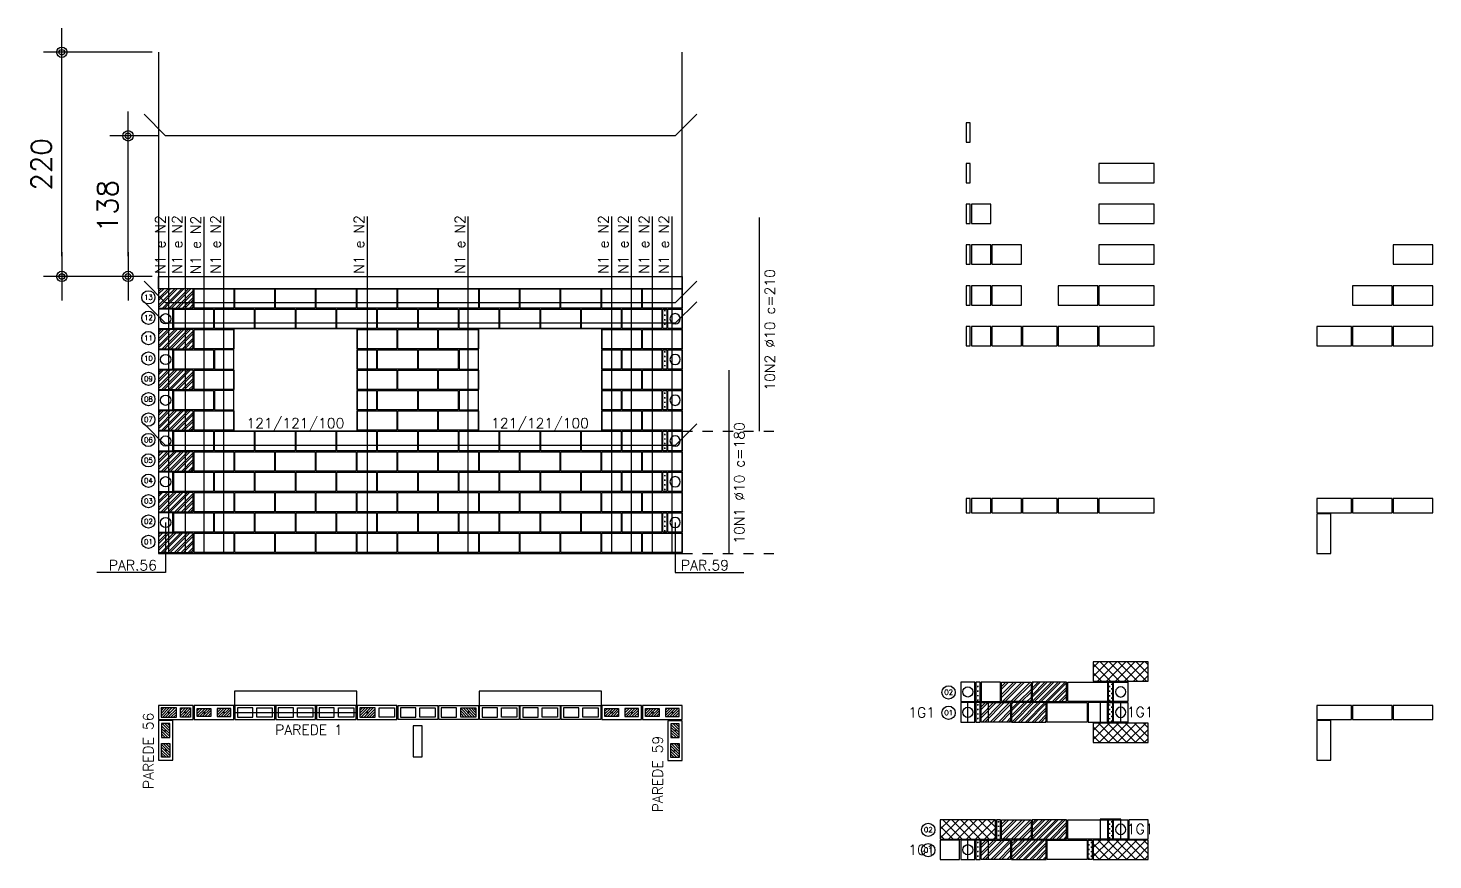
# Model space of a CAD drawing. Header units: metres. Extents: x -96 to 15, y -5 to 9.
# Drawn here: x -12.64 to 1.14, y -0.98 to 7.19 of the extents above; entities that cross this region are included whole.
import ezdxf
from ezdxf.enums import TextEntityAlignment as Align

# ---------------------------------------------------------------- set-up
doc = ezdxf.new("R2010")
doc.units = ezdxf.units.M
doc.header["$LTSCALE"] = 0.5
doc.header["$MEASUREMENT"] = 0
doc.header["$PDMODE"] = 34
doc.header["$PDSIZE"] = 0.1
doc.linetypes.add('CENTER', pattern=[2, 1.25, -0.25, 0.25, -0.25])
doc.linetypes.add('HIDDEN', pattern=[0.375, 0.25, -0.125])
doc.layers.get('0').update_dxf_attribs({"linetype": 'CONTINUOUS'})
doc.layers.get('DEFPOINTS').update_dxf_attribs({"linetype": 'CONTINUOUS'})
doc.layers.add('_ALTERAÇÕES', color=6, linetype='CONTINUOUS', lineweight=100)
for name, color, linetype in [('AUX00', 7, 'CONTINUOUS'), ('AUX01', 1, 'CONTINUOUS'), ('B04', 6, 'CONTINUOUS'), ('B19', 3, 'CONTINUOUS'), ('B19C', 124, 'CONTINUOUS'), ('B29', 180, 'CONTINUOUS'), ('B29C', 184, 'CONTINUOUS'), ('B34', 150, 'CONTINUOUS'), ('B34C', 160, 'CONTINUOUS'), ('B39', 2, 'CONTINUOUS'), ('B39C', 5, 'CONTINUOUS'), ('B54', 1, 'CONTINUOUS'), ('B54C', 16, 'CONTINUOUS'), ('B90°', 116, 'CONTINUOUS'), ('BLOCOS-E', 2, 'CONTINUOUS'), ('BP', 116, 'CONTINUOUS'), ('EIX01', 1, 'CENTER'), ('ESQ01', 5, 'CONTINUOUS'), ('ESQ03', 180, 'CONTINUOUS'), ('FERRO', 4, 'CONTINUOUS'), ('FERRO_CANALETA', 4, 'CONTINUOUS'), ('FERRO_GROUTE', 4, 'CONTINUOUS'), ('G1', 6, 'CONTINUOUS'), ('H04', 9, 'CONTINUOUS'), ('H34', 9, 'CONTINUOUS'), ('H54', 1, 'CONTINUOUS'), ('HATCHBLOCO', 7, 'CONTINUOUS'), ('Janela', 23, 'CONTINUOUS'), ('Layer2', 4, 'CONTINUOUS'), ('PAR01', 3, 'CONTINUOUS'), ('TXPR02', 3, 'CONTINUOUS'), ('TXT02', 2, 'CONTINUOUS'), ('VIG02', 3, 'CONTINUOUS')]:
    doc.layers.add(name, color=color, linetype=linetype)
doc.styles.add('ROMANS', font='romans.shx')
doc.styles.add('SIMPLEX', font='SIMPLEX')
doc.dimstyles.get("Standard").update_dxf_attribs({"dimscale": 0, "dimtxt": 0.2, "dimasz": 0.2, "dimexe": 0.18, "dimexo": 0.0625, "dimgap": 0.1, "dimtad": 1, "dimdec": 1, "dimlfac": 100, "dimrnd": 0.5, "dimzin": 13, "dimdsep": 46, "dimtxsty": 'ROMANS', "dimblk1": 'DE2', "dimblk2": 'DE2', "dimsah": 1, "dimcen": 0.1, "dimclrt": 3, "dimadec": 0, "dimazin": 0, "dimtfac": 1, "dimtix": 1, "dimtofl": 0, "dimtmove": 0, "dimatfit": 3, "dimldrblk": 'DE2', "dimfxl": 0, "dimtolj": 1, "dimtzin": 13, "dimarcsym": 0})
pattern_1 = [(45, (8.82601, 14.647574), (-0.03314893, 0.03314893), []), (45, (8.84811, 14.647574), (-0.03314893, 0.03314893), [])]
pattern_2 = [(45, (-8.032343, -23.31658), (-0.013258252, 0.013258252), [])]
pattern_3 = [(45, (3.171887, -1.50046), (-0.0441942, 0.0441942), []), (135, (3.171887, -1.50046), (-0.0441942, -0.0441942), [])]

# ---------------------------------------------------------------- blocks, each defined once
blk = doc.blocks.new('BP')
at = {"layer": 'BP'}
blk.add_lwpolyline([(0, 0), (0.14, 0), (0.14, 0.19), (0, 0.19)], close=True, dxfattribs=at)
blk.add_circle((0.07, 0.095), 0.05, dxfattribs=at)
blk = doc.blocks.new('BE-14X04-VISTA')
at = {"layer": 'H04'}
h = blk.add_hatch(dxfattribs=at)
h.set_pattern_fill('CROSS', color=256, scale=0.090009, style=0)
h.set_pattern_definition([(360, (9.124238, 13.820944), (0.02250224, 0.02250224), [0.01125112, -0.03375336]), (90, (9.129863, 13.815318), (-0.02250224, 0.02250224), [0.01125112, -0.03375336])])
h.paths.add_polyline_path([(-0.04, 0), (0, 0), (0, 0.19), (-0.04, 0.19)])
at = {"layer": 'B04'}
blk.add_lwpolyline([(0, 0), (-0.04, 0), (-0.04, 0.19), (0, 0.19)], close=True, dxfattribs=at)
blk = doc.blocks.new('BE-14X34-VISTA')
at = {"layer": 'H34'}
h = blk.add_hatch(dxfattribs=at)
h.set_pattern_fill('ANSI32', color=256, scale=0.125012, style=0)
h.set_pattern_definition(pattern_1)
h.paths.add_polyline_path([(-0.34, 0), (0, 0), (0, 0.19), (-0.34, 0.19)])
at = {"layer": 'B34'}
blk.add_lwpolyline([(-0.34, 0), (0, 0), (0, 0.19), (-0.34, 0.19)], close=True, dxfattribs=at)
blk = doc.blocks.new('BEC-14X34-VISTA')
at = {"layer": 'H34'}
h = blk.add_hatch(dxfattribs=at)
h.set_pattern_fill('ANSI32', color=160, scale=0.125012, style=0)
h.set_pattern_definition(pattern_1)
h.paths.add_polyline_path([(-0.34, 0), (0, 0), (0, 0.19), (-0.34, 0.19)])
at = {"layer": 'B34C'}
blk.add_lwpolyline([(-0.34, 0), (0, 0), (0, 0.19), (-0.34, 0.19)], close=True, dxfattribs=at)
blk = doc.blocks.new('BE-14X29-VISTA')
at = {"layer": 'B34'}
h = blk.add_hatch(dxfattribs=at)
h.set_pattern_fill('ANSI32', scale=0.15, style=0)
h.paths.add_polyline_path([(0, 0.19), (0, 0), (0.29, 0), (0.29, 0.19)])
at = {"layer": 'B29'}
blk.add_lwpolyline([(0, 0.19), (0.29, 0.19), (0.29, 0), (0, 0)], close=True, dxfattribs=at)
blk = doc.blocks.new('BEC-14X29-VISTA')
at = {"layer": 'B29C'}
h = blk.add_hatch(dxfattribs=at)
h.set_pattern_fill('ANSI32', color=256, scale=0.15, style=0)
h.paths.add_polyline_path([(0, 0.19), (0, 0), (0.29, 0), (0.29, 0.19)])
blk.add_lwpolyline([(0, 0.19), (0.29, 0.19), (0.29, 0), (0, 0)], close=True, dxfattribs=at)
blk = doc.blocks.new('V39-2G')
at = {"layer": 'HATCHBLOCO'}
h = blk.add_hatch(dxfattribs=at)
h.set_pattern_fill('ANSI31', color=3, scale=0.15)
h.set_pattern_definition(pattern_2)
h.paths.add_polyline_path([(0.03, 0.03), (0.165, 0.03), (0.165, 0.11), (0.03, 0.11)])
h = blk.add_hatch(dxfattribs=at)
h.set_pattern_fill('ANSI31', color=3, scale=0.15)
h.set_pattern_definition(pattern_2)
h.paths.add_polyline_path([(0.225, 0.03), (0.36, 0.03), (0.36, 0.11), (0.225, 0.11)])
at = {"layer": 'BLOCOS-E'}
for points in [[(0, 0), (0.39, 0), (0.39, 0.14), (0, 0.14)], [(0.165, 0.11), (0.165, 0.03), (0.03, 0.03), (0.03, 0.11)], [(0.225, 0.03), (0.36, 0.03), (0.36, 0.11), (0.225, 0.11)]]:
    blk.add_lwpolyline(points, close=True, dxfattribs=at)
at = {"layer": 'FERRO'}
for centre in [(0.0975, 0.07), (0.2925, 0.07)]:
    blk.add_circle(centre, 0.007, dxfattribs=at)
blk = doc.blocks.new('V34-2G')
at = {"layer": 'HATCHBLOCO'}
h = blk.add_hatch(dxfattribs=at)
h.set_pattern_fill('ANSI31', color=3, scale=0.15)
h.paths.add_polyline_path([(0.025, 0.025), (0.025, 0.115), (0.175, 0.115), (0.175, 0.025)])
h.paths.add_polyline_path([(0.315, 0.025), (0.215, 0.025), (0.215, 0.115), (0.315, 0.115)])
at = {"layer": 'B39'}
blk.add_lwpolyline([(0, 0), (0.34, 0), (0.34, 0.14), (0, 0.14)], close=True, dxfattribs=at)
at = {"layer": 'B39', "color": 30}
for points in [[(0.025, 0.025), (0.175, 0.025), (0.175, 0.115), (0.025, 0.115)], [(0.315, 0.025), (0.215, 0.025), (0.215, 0.115), (0.315, 0.115)]]:
    blk.add_lwpolyline(points, close=True, dxfattribs=at)
at = {"layer": 'FERRO'}
for centre in [(0.1, 0.07), (0.265, 0.07)]:
    blk.add_circle(centre, 0.007, dxfattribs=at)
blk = doc.blocks.new('V39s')
at = {"layer": 'B39'}
for points in [[(0, 0), (0.39, 0), (0.39, 0.14), (0, 0.14)], [(0.025, 0.025), (0.175, 0.025), (0.175, 0.115), (0.025, 0.115)], [(0.365, 0.025), (0.215, 0.025), (0.215, 0.115), (0.365, 0.115)]]:
    blk.add_lwpolyline(points, close=True, dxfattribs=at)
blk = doc.blocks.new('V39-G')
at = {"layer": 'HATCHBLOCO'}
h = blk.add_hatch(dxfattribs=at)
h.set_pattern_fill('ANSI31', color=3, scale=0.15)
h.set_pattern_definition([(45, (-8.1061, -23.4977), (-0.013258252, 0.013258252), [])])
h.paths.add_polyline_path([(0.025, 0.025), (0.025, 0.115), (0.175, 0.115), (0.175, 0.025)])
at = {"layer": 'B39'}
for points in [[(0, 0), (0.39, 0), (0.39, 0.14), (0, 0.14)], [(0.025, 0.025), (0.175, 0.025), (0.175, 0.115), (0.025, 0.115)], [(0.365, 0.025), (0.215, 0.025), (0.215, 0.115), (0.365, 0.115)]]:
    blk.add_lwpolyline(points, close=True, dxfattribs=at)
at = {"layer": 'FERRO'}
blk.add_circle((0.1, 0.07), 0.007, dxfattribs=at)
blk = doc.blocks.new('BE-14X54-VISTA')
at = {"layer": 'H54'}
h = blk.add_hatch(dxfattribs=at)
h.set_pattern_fill('ANSI37', color=9, scale=0.5)
h.set_pattern_definition(pattern_3)
h.paths.add_polyline_path([(0, 0.19), (0, 0), (0.54, 0), (0.54, 0.19)])
at = {"layer": 'B54'}
blk.add_lwpolyline([(0, 0), (0.54, 0), (0.54, 0.19), (0, 0.19)], close=True, dxfattribs=at)
blk = doc.blocks.new('*U24')
at = {"layer": 'H54'}
h = blk.add_hatch(dxfattribs=at)
h.set_pattern_fill('ANSI37', color=16, scale=0.5)
h.set_pattern_definition(pattern_3)
h.paths.add_polyline_path([(0, 0.19), (0, 0), (0.54, 0), (0.54, 0.19)])
at = {"layer": 'B54C'}
blk.add_lwpolyline([(0, 0), (0.54, 0), (0.54, 0.19), (0, 0.19)], close=True, dxfattribs=at)
blk = doc.blocks.new('DE2')
blk.add_line((-1.188, 0), (1.188, 0))
at = {"color": 2}
for radius in [0.256, 0.138]:
    blk.add_circle((0, 0), radius, dxfattribs=at)
blk = doc.blocks.new('*D51')
at = {"layer": 'DEFPOINTS', "color": 0}
for p in [(-12.313, 6.95), (-11.364, 6.95), (-11.364, 4.75)]:
    blk.add_point(p, dxfattribs=at)
at = {"layer": 'ESQ03', "color": 0, "lineweight": -2}
for p, q in [((-11.427, 6.95), (-12.493, 6.95)), ((-12.313, 4.95), (-12.313, 6.75)), ((-11.427, 4.75), (-12.493, 4.75))]:
    blk.add_line(p, q, dxfattribs=at)
at = {"layer": 'ESQ03', "color": 0, "lineweight": -2, "xscale": 0.2, "yscale": 0.2, "zscale": 0.2}
for p, rotation in [((-12.313, 6.95), 90), ((-12.313, 4.75), 270)]:
    blk.add_blockref('DE2', p, dxfattribs=dict(at, rotation=rotation))
at = {"layer": 'ESQ03', "color": 3, "insert": (-12.513, 5.85), "char_height": 0.2, "attachment_point": 5, "rotation": 90, "style": 'ROMANS'}
blk.add_mtext('\\A1;220', dxfattribs=at)
blk = doc.blocks.new('*D52')
at = {"layer": 'DEFPOINTS', "color": 0}
for p in [(-11.663, 6.13), (-11.294, 6.13), (-11.364, 4.75)]:
    blk.add_point(p, dxfattribs=at)
at = {"layer": 'ESQ03', "color": 0, "lineweight": -2}
for p, q in [((-11.357, 6.13), (-11.843, 6.13)), ((-11.663, 4.95), (-11.663, 5.93)), ((-11.427, 4.75), (-11.843, 4.75))]:
    blk.add_line(p, q, dxfattribs=at)
at = {"layer": 'ESQ03', "color": 0, "lineweight": -2, "xscale": 0.2, "yscale": 0.2, "zscale": 0.2}
for p, rotation in [((-11.663, 6.13), 90), ((-11.663, 4.75), 270)]:
    blk.add_blockref('DE2', p, dxfattribs=dict(at, rotation=rotation))
at = {"layer": 'ESQ03', "color": 3, "insert": (-11.863, 5.44), "char_height": 0.2, "attachment_point": 5, "rotation": 90, "style": 'ROMANS'}
blk.add_mtext('\\A1;138', dxfattribs=at)

msp = doc.modelspace()

# ---------------------------------------------------------------- linework, layer by layer
at = {"layer": 'AUX00'}
for centre in [(-11.4639, 4.5449), (-11.4639, 4.3449), (-11.4639, 4.1449), (-11.4639, 3.9449), (-11.4639, 3.7449), (-11.4639, 3.5449), (-11.4639, 3.3449), (-11.4639, 3.1449), (-11.4639, 2.9449), (-11.4639, 2.7449), (-11.4639, 2.5449), (-11.4639, 2.3449), (-11.4639, 2.1449), (-3.6118, 0.6676), (-3.6118, 0.4676), (-3.8118, -0.681), (-3.8118, -0.881)]:
    msp.add_circle(centre, 0.065, dxfattribs=at)
at = {"layer": 'AUX01'}
msp.add_lwpolyline([(-11.3643, 6.9499), (-11.3643, 2.0299), (-6.2258, 2.0299), (-6.2258, 6.9499)], dxfattribs=at)
for points in [[(-10.6258, 4.2399), (-9.4158, 4.2399), (-9.4158, 3.2299), (-10.6258, 3.2299)], [(-8.2258, 4.2399), (-7.0158, 4.2399), (-7.0158, 3.2299), (-8.2258, 3.2299)]]:
    msp.add_lwpolyline(points, close=True, dxfattribs=at)
at = {"layer": 'AUX01', "elevation": 0}
for points in [[(-11.2943, 2.3349), (-11.2943, 1.8441), (-11.9679, 1.8441)], [(-6.2958, 2.3349), (-6.2958, 1.8441), (-5.6222, 1.8441)]]:
    msp.add_lwpolyline(points, dxfattribs=at)
at = {"layer": 'B04'}
for points in [[(-3.4389, 6.0689), (-3.3989, 6.0689), (-3.3989, 6.2589), (-3.4389, 6.2589)], [(-3.4389, 5.6689), (-3.3989, 5.6689), (-3.3989, 5.8589), (-3.4389, 5.8589)], [(-3.4389, 5.2689), (-3.3989, 5.2689), (-3.3989, 5.4589), (-3.4389, 5.4589)], [(-3.4389, 4.8689), (-3.3989, 4.8689), (-3.3989, 5.0589), (-3.4389, 5.0589)], [(-3.4389, 4.4689), (-3.3989, 4.4689), (-3.3989, 4.6589), (-3.4389, 4.6589)], [(-3.4389, 4.0689), (-3.3989, 4.0689), (-3.3989, 4.2589), (-3.4389, 4.2589)], [(-3.4389, 2.429), (-3.3989, 2.429), (-3.3989, 2.569), (-3.4389, 2.569)]]:
    msp.add_lwpolyline(points, close=True, dxfattribs=at)
at = {"layer": 'B19'}
for points in [[(-3.3864, 5.2689), (-3.1964, 5.2689), (-3.1964, 5.4589), (-3.3864, 5.4589)], [(-3.3864, 4.8689), (-3.1964, 4.8689), (-3.1964, 5.0589), (-3.3864, 5.0589)], [(-3.3864, 4.4689), (-3.1964, 4.4689), (-3.1964, 4.6589), (-3.3864, 4.6589)], [(-3.3864, 4.0689), (-3.1964, 4.0689), (-3.1964, 4.2589), (-3.3864, 4.2589)], [(-10.6258, 4.0299), (-10.8158, 4.0299), (-10.8158, 3.8399), (-10.6258, 3.8399)], [(-9.4158, 4.0299), (-9.2258, 4.0299), (-9.2258, 3.8399), (-9.4158, 3.8399)], [(-8.2258, 4.0299), (-8.4158, 4.0299), (-8.4158, 3.8399), (-8.2258, 3.8399)], [(-7.0158, 4.0299), (-6.8258, 4.0299), (-6.8258, 3.8399), (-7.0158, 3.8399)], [(-10.6258, 3.6299), (-10.8158, 3.6299), (-10.8158, 3.4399), (-10.6258, 3.4399)], [(-9.4158, 3.6299), (-9.2258, 3.6299), (-9.2258, 3.4399), (-9.4158, 3.4399)], [(-8.2258, 3.6299), (-8.4158, 3.6299), (-8.4158, 3.4399), (-8.2258, 3.4399)], [(-7.0158, 3.6299), (-6.8258, 3.6299), (-6.8258, 3.4399), (-7.0158, 3.4399)], [(-3.1964, 2.569), (-3.3864, 2.569), (-3.3864, 2.429), (-3.1964, 2.429)], [(-2.0535, 0.5669), (-2.2435, 0.5669), (-2.2435, 0.3769), (-2.0535, 0.3769)], [(-3.5034, -0.7817), (-3.6934, -0.7817), (-3.6934, -0.9717), (-3.5034, -0.9717)]]:
    msp.add_lwpolyline(points, close=True, dxfattribs=at)
at = {"layer": 'B19C'}
for points in [[(-3.1034, 0.7669), (-3.2934, 0.7669), (-3.2934, 0.5769), (-3.1034, 0.5769)], [(-1.6535, -0.5817), (-1.8435, -0.5817), (-1.8435, -0.7717), (-1.6535, -0.7717)]]:
    msp.add_lwpolyline(points, close=True, dxfattribs=at)
at = {"layer": 'B29'}
for points in [[(-3.1864, 4.8689), (-2.8964, 4.8689), (-2.8964, 5.0589), (-3.1864, 5.0589)], [(-3.1864, 4.4689), (-2.8964, 4.4689), (-2.8964, 4.6589), (-3.1864, 4.6589)], [(-3.1864, 4.0689), (-2.8964, 4.0689), (-2.8964, 4.2589), (-3.1864, 4.2589)], [(-3.1864, 2.429), (-2.8964, 2.429), (-2.8964, 2.569), (-3.1864, 2.569)]]:
    msp.add_lwpolyline(points, close=True, dxfattribs=at)
at = {"layer": 'B34'}
for points in [[(-2.8864, 4.0689), (-2.5464, 4.0689), (-2.5464, 4.2589), (-2.8864, 4.2589)], [(0, 4.069), (0.34, 4.069), (0.34, 4.259), (0, 4.259)], [(-2.8864, 2.429), (-2.5464, 2.429), (-2.5464, 2.569), (-2.8864, 2.569)], [(0, 2.429), (0.34, 2.429), (0.34, 2.569), (0, 2.569)], [(0, 0.3999), (0.34, 0.3999), (0.34, 0.5399), (0, 0.5399)]]:
    msp.add_lwpolyline(points, close=True, dxfattribs=at)
at = {"layer": 'B39'}
for points in [[(0.75, 4.869), (1.14, 4.869), (1.14, 5.059), (0.75, 5.059)], [(-2.5364, 4.4689), (-2.1464, 4.4689), (-2.1464, 4.6589), (-2.5364, 4.6589)], [(0.35, 4.469), (0.74, 4.469), (0.74, 4.659), (0.35, 4.659)], [(0.75, 4.469), (1.14, 4.469), (1.14, 4.659), (0.75, 4.659)], [(-10.6258, 4.2299), (-10.6258, 4.0399), (-11.0158, 4.0399), (-11.0158, 4.2299)], [(-9.0258, 4.2299), (-9.0258, 4.0399), (-9.4158, 4.0399), (-9.4158, 4.2299)], [(-8.6258, 4.2299), (-8.6258, 4.0399), (-9.0158, 4.0399), (-9.0158, 4.2299)], [(-8.2258, 4.2299), (-8.2258, 4.0399), (-8.6158, 4.0399), (-8.6158, 4.2299)], [(-6.6258, 4.2299), (-6.6258, 4.0399), (-7.0158, 4.0399), (-7.0158, 4.2299)], [(-6.2258, 4.2299), (-6.2258, 4.0399), (-6.6158, 4.0399), (-6.6158, 4.2299)], [(-2.5364, 4.0689), (-2.1464, 4.0689), (-2.1464, 4.2589), (-2.5364, 4.2589)], [(0.35, 4.069), (0.74, 4.069), (0.74, 4.259), (0.35, 4.259)], [(0.75, 4.069), (1.14, 4.069), (1.14, 4.259), (0.75, 4.259)], [(-10.8243, 4.0299), (-10.8243, 3.8399), (-11.2143, 3.8399), (-11.2143, 4.0299)], [(-8.8243, 4.0299), (-8.8243, 3.8399), (-9.2143, 3.8399), (-9.2143, 4.0299)], [(-8.4243, 4.0299), (-8.4243, 3.8399), (-8.8143, 3.8399), (-8.8143, 4.0299)], [(-6.4243, 4.0299), (-6.4243, 3.8399), (-6.8143, 3.8399), (-6.8143, 4.0299)], [(-10.6258, 3.8299), (-10.6258, 3.6399), (-11.0158, 3.6399), (-11.0158, 3.8299)], [(-9.0258, 3.8299), (-9.0258, 3.6399), (-9.4158, 3.6399), (-9.4158, 3.8299)], [(-8.6258, 3.8299), (-8.6258, 3.6399), (-9.0158, 3.6399), (-9.0158, 3.8299)], [(-8.2258, 3.8299), (-8.2258, 3.6399), (-8.6158, 3.6399), (-8.6158, 3.8299)], [(-6.6258, 3.8299), (-6.6258, 3.6399), (-7.0158, 3.6399), (-7.0158, 3.8299)], [(-6.2258, 3.8299), (-6.2258, 3.6399), (-6.6158, 3.6399), (-6.6158, 3.8299)], [(-10.8243, 3.6299), (-10.8243, 3.4399), (-11.2143, 3.4399), (-11.2143, 3.6299)], [(-8.8243, 3.6299), (-8.8243, 3.4399), (-9.2143, 3.4399), (-9.2143, 3.6299)], [(-8.4243, 3.6299), (-8.4243, 3.4399), (-8.8143, 3.4399), (-8.8143, 3.6299)], [(-6.4243, 3.6299), (-6.4243, 3.4399), (-6.8143, 3.4399), (-6.8143, 3.6299)], [(-10.6258, 3.4299), (-10.6258, 3.2399), (-11.0158, 3.2399), (-11.0158, 3.4299)], [(-9.0258, 3.4299), (-9.0258, 3.2399), (-9.4158, 3.2399), (-9.4158, 3.4299)], [(-8.6258, 3.4299), (-8.6258, 3.2399), (-9.0158, 3.2399), (-9.0158, 3.4299)], [(-8.2258, 3.4299), (-8.2258, 3.2399), (-8.6158, 3.2399), (-8.6158, 3.4299)], [(-6.6258, 3.4299), (-6.6258, 3.2399), (-7.0158, 3.2399), (-7.0158, 3.4299)], [(-6.2258, 3.4299), (-6.2258, 3.2399), (-6.6158, 3.2399), (-6.6158, 3.4299)], [(-10.6258, 3.0299), (-10.6258, 2.8399), (-11.0158, 2.8399), (-11.0158, 3.0299)], [(-10.2258, 3.0299), (-10.2258, 2.8399), (-10.6158, 2.8399), (-10.6158, 3.0299)], [(-9.8258, 3.0299), (-9.8258, 2.8399), (-10.2158, 2.8399), (-10.2158, 3.0299)], [(-9.4258, 3.0299), (-9.4258, 2.8399), (-9.8158, 2.8399), (-9.8158, 3.0299)], [(-9.0258, 3.0299), (-9.0258, 2.8399), (-9.4158, 2.8399), (-9.4158, 3.0299)], [(-8.6258, 3.0299), (-8.6258, 2.8399), (-9.0158, 2.8399), (-9.0158, 3.0299)], [(-8.2258, 3.0299), (-8.2258, 2.8399), (-8.6158, 2.8399), (-8.6158, 3.0299)], [(-7.8258, 3.0299), (-7.8258, 2.8399), (-8.2158, 2.8399), (-8.2158, 3.0299)], [(-7.4258, 3.0299), (-7.4258, 2.8399), (-7.8158, 2.8399), (-7.8158, 3.0299)], [(-7.0258, 3.0299), (-7.0258, 2.8399), (-7.4158, 2.8399), (-7.4158, 3.0299)], [(-6.6258, 3.0299), (-6.6258, 2.8399), (-7.0158, 2.8399), (-7.0158, 3.0299)], [(-6.2258, 3.0299), (-6.2258, 2.8399), (-6.6158, 2.8399), (-6.6158, 3.0299)], [(-10.8243, 2.8299), (-10.8243, 2.6399), (-11.2143, 2.6399), (-11.2143, 2.8299)], [(-10.4243, 2.8299), (-10.4243, 2.6399), (-10.8143, 2.6399), (-10.8143, 2.8299)], [(-10.0243, 2.8299), (-10.0243, 2.6399), (-10.4143, 2.6399), (-10.4143, 2.8299)], [(-9.6243, 2.8299), (-9.6243, 2.6399), (-10.0143, 2.6399), (-10.0143, 2.8299)], [(-9.2243, 2.8299), (-9.2243, 2.6399), (-9.6143, 2.6399), (-9.6143, 2.8299)], [(-8.8243, 2.8299), (-8.8243, 2.6399), (-9.2143, 2.6399), (-9.2143, 2.8299)], [(-8.4243, 2.8299), (-8.4243, 2.6399), (-8.8143, 2.6399), (-8.8143, 2.8299)], [(-8.0243, 2.8299), (-8.0243, 2.6399), (-8.4143, 2.6399), (-8.4143, 2.8299)], [(-7.6243, 2.8299), (-7.6243, 2.6399), (-8.0143, 2.6399), (-8.0143, 2.8299)], [(-7.2243, 2.8299), (-7.2243, 2.6399), (-7.6143, 2.6399), (-7.6143, 2.8299)], [(-6.8243, 2.8299), (-6.8243, 2.6399), (-7.2143, 2.6399), (-7.2143, 2.8299)], [(-6.4243, 2.8299), (-6.4243, 2.6399), (-6.8143, 2.6399), (-6.8143, 2.8299)], [(-10.6258, 2.6299), (-10.6258, 2.4399), (-11.0158, 2.4399), (-11.0158, 2.6299)], [(-10.2258, 2.6299), (-10.2258, 2.4399), (-10.6158, 2.4399), (-10.6158, 2.6299)], [(-9.8258, 2.6299), (-9.8258, 2.4399), (-10.2158, 2.4399), (-10.2158, 2.6299)], [(-9.4258, 2.6299), (-9.4258, 2.4399), (-9.8158, 2.4399), (-9.8158, 2.6299)], [(-9.0258, 2.6299), (-9.0258, 2.4399), (-9.4158, 2.4399), (-9.4158, 2.6299)], [(-8.6258, 2.6299), (-8.6258, 2.4399), (-9.0158, 2.4399), (-9.0158, 2.6299)], [(-8.2258, 2.6299), (-8.2258, 2.4399), (-8.6158, 2.4399), (-8.6158, 2.6299)], [(-7.8258, 2.6299), (-7.8258, 2.4399), (-8.2158, 2.4399), (-8.2158, 2.6299)], [(-7.4258, 2.6299), (-7.4258, 2.4399), (-7.8158, 2.4399), (-7.8158, 2.6299)], [(-7.0258, 2.6299), (-7.0258, 2.4399), (-7.4158, 2.4399), (-7.4158, 2.6299)], [(-6.6258, 2.6299), (-6.6258, 2.4399), (-7.0158, 2.4399), (-7.0158, 2.6299)], [(-6.2258, 2.6299), (-6.2258, 2.4399), (-6.6158, 2.4399), (-6.6158, 2.6299)], [(-10.8243, 2.4299), (-10.8243, 2.2399), (-11.2143, 2.2399), (-11.2143, 2.4299)], [(-10.4243, 2.4299), (-10.4243, 2.2399), (-10.8143, 2.2399), (-10.8143, 2.4299)], [(-10.0243, 2.4299), (-10.0243, 2.2399), (-10.4143, 2.2399), (-10.4143, 2.4299)], [(-9.6243, 2.4299), (-9.6243, 2.2399), (-10.0143, 2.2399), (-10.0143, 2.4299)], [(-9.2243, 2.4299), (-9.2243, 2.2399), (-9.6143, 2.2399), (-9.6143, 2.4299)], [(-8.8243, 2.4299), (-8.8243, 2.2399), (-9.2143, 2.2399), (-9.2143, 2.4299)], [(-8.4243, 2.4299), (-8.4243, 2.2399), (-8.8143, 2.2399), (-8.8143, 2.4299)], [(-8.0243, 2.4299), (-8.0243, 2.2399), (-8.4143, 2.2399), (-8.4143, 2.4299)], [(-7.6243, 2.4299), (-7.6243, 2.2399), (-8.0143, 2.2399), (-8.0143, 2.4299)], [(-7.2243, 2.4299), (-7.2243, 2.2399), (-7.6143, 2.2399), (-7.6143, 2.4299)], [(-6.8243, 2.4299), (-6.8243, 2.2399), (-7.2143, 2.2399), (-7.2143, 2.4299)], [(-6.4243, 2.4299), (-6.4243, 2.2399), (-6.8143, 2.2399), (-6.8143, 2.4299)], [(-10.6258, 2.2299), (-10.6258, 2.0399), (-11.0158, 2.0399), (-11.0158, 2.2299)], [(-10.2258, 2.2299), (-10.2258, 2.0399), (-10.6158, 2.0399), (-10.6158, 2.2299)], [(-9.8258, 2.2299), (-9.8258, 2.0399), (-10.2158, 2.0399), (-10.2158, 2.2299)], [(-9.4258, 2.2299), (-9.4258, 2.0399), (-9.8158, 2.0399), (-9.8158, 2.2299)], [(-9.0258, 2.2299), (-9.0258, 2.0399), (-9.4158, 2.0399), (-9.4158, 2.2299)], [(-8.6258, 2.2299), (-8.6258, 2.0399), (-9.0158, 2.0399), (-9.0158, 2.2299)], [(-8.2258, 2.2299), (-8.2258, 2.0399), (-8.6158, 2.0399), (-8.6158, 2.2299)], [(-7.8258, 2.2299), (-7.8258, 2.0399), (-8.2158, 2.0399), (-8.2158, 2.2299)], [(-7.4258, 2.2299), (-7.4258, 2.0399), (-7.8158, 2.0399), (-7.8158, 2.2299)], [(-7.0258, 2.2299), (-7.0258, 2.0399), (-7.4158, 2.0399), (-7.4158, 2.2299)], [(-6.6258, 2.2299), (-6.6258, 2.0399), (-7.0158, 2.0399), (-7.0158, 2.2299)], [(-6.2258, 2.2299), (-6.2258, 2.0399), (-6.6158, 2.0399), (-6.6158, 2.2299)], [(-2.2534, 0.5669), (-2.2534, 0.3769), (-2.6434, 0.3769), (-2.6434, 0.5669)], [(-2.2534, -0.7817), (-2.2534, -0.9717), (-2.6434, -0.9717), (-2.6434, -0.7817)]]:
    msp.add_lwpolyline(points, close=True, dxfattribs=at)
at = {"layer": 'B39C'}
for points in [[(-10.6258, 4.6299), (-10.6258, 4.4399), (-11.0158, 4.4399), (-11.0158, 4.6299)], [(-10.2258, 4.6299), (-10.2258, 4.4399), (-10.6158, 4.4399), (-10.6158, 4.6299)], [(-9.8258, 4.6299), (-9.8258, 4.4399), (-10.2158, 4.4399), (-10.2158, 4.6299)], [(-9.4258, 4.6299), (-9.4258, 4.4399), (-9.8158, 4.4399), (-9.8158, 4.6299)], [(-9.0258, 4.6299), (-9.0258, 4.4399), (-9.4158, 4.4399), (-9.4158, 4.6299)], [(-8.6258, 4.6299), (-8.6258, 4.4399), (-9.0158, 4.4399), (-9.0158, 4.6299)], [(-8.2258, 4.6299), (-8.2258, 4.4399), (-8.6158, 4.4399), (-8.6158, 4.6299)], [(-7.8258, 4.6299), (-7.8258, 4.4399), (-8.2158, 4.4399), (-8.2158, 4.6299)], [(-7.4258, 4.6299), (-7.4258, 4.4399), (-7.8158, 4.4399), (-7.8158, 4.6299)], [(-7.0258, 4.6299), (-7.0258, 4.4399), (-7.4158, 4.4399), (-7.4158, 4.6299)], [(-6.6258, 4.6299), (-6.6258, 4.4399), (-7.0158, 4.4399), (-7.0158, 4.6299)], [(-6.2258, 4.6299), (-6.2258, 4.4399), (-6.6158, 4.4399), (-6.6158, 4.6299)], [(-10.8243, 4.4299), (-10.8243, 4.2399), (-11.2143, 4.2399), (-11.2143, 4.4299)], [(-10.4243, 4.4299), (-10.4243, 4.2399), (-10.8143, 4.2399), (-10.8143, 4.4299)], [(-10.0243, 4.4299), (-10.0243, 4.2399), (-10.4143, 4.2399), (-10.4143, 4.4299)], [(-9.6243, 4.4299), (-9.6243, 4.2399), (-10.0143, 4.2399), (-10.0143, 4.4299)], [(-9.2243, 4.4299), (-9.2243, 4.2399), (-9.6143, 4.2399), (-9.6143, 4.4299)], [(-8.8243, 4.4299), (-8.8243, 4.2399), (-9.2143, 4.2399), (-9.2143, 4.4299)], [(-8.4243, 4.4299), (-8.4243, 4.2399), (-8.8143, 4.2399), (-8.8143, 4.4299)], [(-8.0243, 4.4299), (-8.0243, 4.2399), (-8.4143, 4.2399), (-8.4143, 4.4299)], [(-7.6243, 4.4299), (-7.6243, 4.2399), (-8.0143, 4.2399), (-8.0143, 4.4299)], [(-7.2243, 4.4299), (-7.2243, 4.2399), (-7.6143, 4.2399), (-7.6143, 4.4299)], [(-6.8243, 4.4299), (-6.8243, 4.2399), (-7.2143, 4.2399), (-7.2143, 4.4299)], [(-6.4243, 4.4299), (-6.4243, 4.2399), (-6.8143, 4.2399), (-6.8143, 4.4299)], [(-10.8243, 3.2299), (-10.8243, 3.0399), (-11.2143, 3.0399), (-11.2143, 3.2299)], [(-10.4243, 3.2299), (-10.4243, 3.0399), (-10.8143, 3.0399), (-10.8143, 3.2299)], [(-10.0243, 3.2299), (-10.0243, 3.0399), (-10.4143, 3.0399), (-10.4143, 3.2299)], [(-9.6243, 3.2299), (-9.6243, 3.0399), (-10.0143, 3.0399), (-10.0143, 3.2299)], [(-9.2243, 3.2299), (-9.2243, 3.0399), (-9.6143, 3.0399), (-9.6143, 3.2299)], [(-8.8243, 3.2299), (-8.8243, 3.0399), (-9.2143, 3.0399), (-9.2143, 3.2299)], [(-8.4243, 3.2299), (-8.4243, 3.0399), (-8.8143, 3.0399), (-8.8143, 3.2299)], [(-8.0243, 3.2299), (-8.0243, 3.0399), (-8.4143, 3.0399), (-8.4143, 3.2299)], [(-7.6243, 3.2299), (-7.6243, 3.0399), (-8.0143, 3.0399), (-8.0143, 3.2299)], [(-7.2243, 3.2299), (-7.2243, 3.0399), (-7.6143, 3.0399), (-7.6143, 3.2299)], [(-6.8243, 3.2299), (-6.8243, 3.0399), (-7.2143, 3.0399), (-7.2143, 3.2299)], [(-6.4243, 3.2299), (-6.4243, 3.0399), (-6.8143, 3.0399), (-6.8143, 3.2299)], [(-2.0535, 0.7669), (-2.0535, 0.5769), (-2.4435, 0.5769), (-2.4435, 0.7669)], [(-2.0535, -0.5817), (-2.0535, -0.7717), (-2.4435, -0.7717), (-2.4435, -0.5817)]]:
    msp.add_lwpolyline(points, close=True, dxfattribs=at)
at = {"layer": 'B54'}
for points in [[(-2.1364, 5.6689), (-1.5964, 5.6689), (-1.5964, 5.8589), (-2.1364, 5.8589)], [(-2.1364, 5.2689), (-1.5964, 5.2689), (-1.5964, 5.4589), (-2.1364, 5.4589)], [(-2.1364, 4.8689), (-1.5964, 4.8689), (-1.5964, 5.0589), (-2.1364, 5.0589)], [(-2.1364, 4.4689), (-1.5964, 4.4689), (-1.5964, 4.6589), (-2.1364, 4.6589)], [(-2.1364, 4.0689), (-1.5964, 4.0689), (-1.5964, 4.2589), (-2.1364, 4.2589)], [(-2.1364, 2.429), (-1.5964, 2.429), (-1.5964, 2.569), (-2.1364, 2.569)]]:
    msp.add_lwpolyline(points, close=True, dxfattribs=at)
at = {"layer": 'BLOCOS-E'}
for points in [[(-2.5364, 2.429), (-2.1464, 2.429), (-2.1464, 2.569), (-2.5364, 2.569)], [(0.35, 2.429), (0.74, 2.429), (0.74, 2.569), (0.35, 2.569)], [(0.75, 2.429), (1.14, 2.429), (1.14, 2.569), (0.75, 2.569)], [(0.35, 0.3999), (0.74, 0.3999), (0.74, 0.5399), (0.35, 0.5399)], [(0.75, 0.3999), (1.14, 0.3999), (1.14, 0.5399), (0.75, 0.5399)]]:
    msp.add_lwpolyline(points, close=True, dxfattribs=at)
at = {"layer": 'BLOCOS-E', "extrusion": (0, 0, -1)}
for points in [[(-0.14, 2.0299), (-0.14, 2.4199), (0, 2.4199), (0, 2.0299)], [(-0.14, 0.0009), (-0.14, 0.3909), (0, 0.3909), (0, 0.0009)]]:
    msp.add_lwpolyline(points, close=True, dxfattribs=at)
at = {"layer": 'EIX01', "linetype": 'HIDDEN', "ltscale": 0.5}
for p, q in [((-6.2258, 3.2299), (-5.2658, 3.2299)), ((-6.2258, 2.0299), (-5.2658, 2.0299))]:
    msp.add_line(p, q, dxfattribs=at)
at = {"layer": 'ESQ01'}
msp.add_line((-10.6243, 0.4699), (-9.4143, 0.47), dxfattribs=at)
at = {"layer": 'FERRO_CANALETA', "linetype": 'Continuous'}
for points in [[(-6.0837, 6.342), (-6.2958, 6.1299), (-11.2943, 6.1299), (-11.5065, 6.342)], [(-6.0837, 4.702), (-6.2958, 4.4899), (-11.2943, 4.4899), (-11.5065, 4.702)], [(-6.0837, 4.502), (-6.2958, 4.2899), (-11.2943, 4.2899), (-11.5065, 4.502)], [(-6.0837, 3.302), (-6.2958, 3.0899), (-11.2943, 3.0899), (-11.5065, 3.302)]]:
    msp.add_lwpolyline(points, dxfattribs=at)
at = {"layer": 'FERRO_GROUTE'}
for p, q in [((-11.2643, 2.0299, 0), (-11.2643, 5.3399, 0)), ((-11.0993, 2.0299, 0), (-11.0993, 5.3399, 0)), ((-10.9168, 2.0249, 0), (-10.9168, 5.3349, 0)), ((-10.7218, 2.0299, 0), (-10.7218, 5.3399, 0)), ((-9.3143, 2.0299, 0), (-9.3143, 5.3399, 0)), ((-8.3243, 2.0299, 0), (-8.3243, 5.3399, 0)), ((-6.9168, 2.0299, 0), (-6.9168, 5.3399, 0)), ((-6.7218, 2.0299, 0), (-6.7218, 5.3399, 0)), ((-6.5183, 2.0299, 0), (-6.5183, 5.3399, 0)), ((-6.3233, 2.0299, 0), (-6.3233, 5.3399, 0)), ((-5.4658, 3.2299), (-5.4658, 5.3299)), ((-5.7658, 2.0299), (-5.7658, 3.8299))]:
    msp.add_line(p, q, dxfattribs=at)
at = {"layer": 'G1'}
for points in [[(-3.4234, 0.3719), (-3.4234, 0.5719), (-3.2234, 0.5719), (-3.2234, 0.3719)], [(-1.9235, 0.3719), (-1.9235, 0.5719), (-2.1235, 0.5719), (-2.1235, 0.3719)], [(-1.9235, -0.7767), (-1.9235, -0.5767), (-2.1235, -0.5767), (-2.1235, -0.7767)], [(-3.4234, -0.9767), (-3.4234, -0.7767), (-3.2234, -0.7767), (-3.2234, -0.9767)]]:
    msp.add_lwpolyline(points, dxfattribs=at)
at = {"layer": 'Janela', "extrusion": (0, 0, -1)}
for points in [[(10.6193, 0.5407), (9.4193, 0.5407), (9.4193, 0.6807), (10.6193, 0.6807)], [(8.2182, 0.5399), (7.0182, 0.5399), (7.0182, 0.6799), (8.2182, 0.6799)]]:
    msp.add_lwpolyline(points, close=True, dxfattribs=at)
at = {"layer": 'PAR01', "extrusion": (0, 0, -1)}
msp.add_lwpolyline([(8.8658, 0.0346), (8.7758, 0.0346), (8.7758, 0.3377), (8.8658, 0.3377)], close=True, dxfattribs=at)
at = {"layer": 'VIG02'}
msp.add_lwpolyline([(-11.3643, 4.7499), (-6.2258, 4.7499), (-6.2258, 4.6299), (-11.3643, 4.6299)], close=True, dxfattribs=at)

# ---------------------------------------------------------------- block references
at = {"layer": '_ALTERAÇÕES'}
msp.add_blockref('BEC-14X34-VISTA', (-11.0243, 4.4399), dxfattribs=at)
at = {"layer": 'AUX01'}
for name, p in [('V34-2G', (-11.3643, 0.3999)), ('V39-2G', (-11.0143, 0.3999)), ('V39s', (-10.6143, 0.3999)), ('V39s', (-10.2143, 0.3999)), ('V39s', (-9.8143, 0.3999)), ('V39-G', (-9.4143, 0.3999)), ('V39-2G', (-7.0143, 0.3999)), ('V39-2G', (-6.6158, 0.3999))]:
    msp.add_blockref(name, p, dxfattribs=at)
at = {"layer": 'AUX01', "xscale": -1}
for name, p in [('V39s', (-8.6243, 0.3999)), ('V39-G', (-8.2244, 0.3999)), ('V39s', (-7.8243, 0.3999)), ('V39s', (-7.4243, 0.3999)), ('V39s', (-7.0243, 0.3999))]:
    msp.add_blockref(name, p, dxfattribs=at)
at = {"layer": 'AUX01', "rotation": 90}
msp.add_blockref('V39-2G', (-6.2258, 0), dxfattribs=at)
at = {"layer": 'B04'}
for p in [(-6.3758, 4.2399), (-6.3758, 3.8399), (-6.3758, 3.4399), (-6.3758, 3.0399), (-6.3758, 2.6399), (-6.3758, 2.2399), (-2.0035, 0.5769), (-2.0035, 0.3769), (-2.0035, -0.7717), (-2.2035, -0.9717)]:
    msp.add_blockref('BE-14X04-VISTA', p, dxfattribs=at)
at = {"layer": 'B04', "xscale": -1}
for p in [(-3.3434, 0.5769), (-3.3434, 0.3769), (-3.1434, -0.7717), (-3.3434, -0.9717)]:
    msp.add_blockref('BE-14X04-VISTA', p, dxfattribs=at)
at = {"layer": 'B29', "linetype": 'Continuous'}
for p in [(-3.2934, 0.3769), (-3.2934, -0.9717)]:
    msp.add_blockref('BE-14X29-VISTA', p, dxfattribs=at)
at = {"layer": 'B29C', "linetype": 'Continuous'}
for p in [(-3.0934, 0.5769), (-3.0934, -0.7717)]:
    msp.add_blockref('BEC-14X29-VISTA', p, dxfattribs=at)
at = {"layer": 'B34'}
for p in [(-11.0243, 4.0399), (-11.0243, 3.6399), (-11.0243, 3.2399), (-11.0243, 2.8399), (-11.0243, 2.4399), (-11.0243, 2.0399), (-2.6534, 0.3769), (-2.6534, -0.9717)]:
    msp.add_blockref('BE-14X34-VISTA', p, dxfattribs=at)
at = {"layer": 'B34C'}
for p in [(-2.4535, 0.5769), (-2.4535, -0.7717)]:
    msp.add_blockref('BEC-14X34-VISTA', p, dxfattribs=at)
at = {"layer": 'B90°'}
for p in [(-11.3643, 4.2399), (-11.3643, 3.8399), (-11.3643, 3.4399), (-11.3643, 3.0399), (-11.3643, 2.6399), (-11.3643, 2.2399)]:
    msp.add_blockref('BP', p, dxfattribs=at)
at = {"layer": 'B90°', "xscale": -1}
for p in [(-6.2258, 4.2399), (-6.2258, 3.8399), (-6.2258, 3.4399), (-6.2258, 3.0399), (-6.2258, 2.6399), (-6.2258, 2.2399)]:
    msp.add_blockref('BP', p, dxfattribs=at)
at = {"layer": 'BP'}
for name, p in [('*U24', (-2.1935, 0.7769)), ('BP', (-3.4934, 0.5769)), ('BP', (-3.4934, 0.3769)), ('BE-14X54-VISTA', (-2.1935, 0.1769)), ('*U24', (-3.6934, -0.7717)), ('BP', (-3.4934, -0.9717)), ('BE-14X54-VISTA', (-2.1935, -0.9717))]:
    msp.add_blockref(name, p, dxfattribs=at)
at = {"layer": 'BP', "xscale": -1}
for p in [(-1.8535, 0.5769), (-1.8535, 0.3769), (-1.8535, -0.7717)]:
    msp.add_blockref('BP', p, dxfattribs=at)
at = {"layer": 'Layer2', "extrusion": (0, 0, -1), "xscale": -1, "rotation": 270}
msp.add_blockref('V39-2G', (11.2243, 0.0009), dxfattribs=at)

# ---------------------------------------------------------------- texts
at = {"layer": 'AUX00', "color": 2, "style": 'ROMANS'}
for s, p in [('13', (-11.5061, 4.5211)), ('12', (-11.5061, 4.3211)), ('11', (-11.5061, 4.1211)), ('10', (-11.5061, 3.9211)), ('09', (-11.5061, 3.7211)), ('08', (-11.5061, 3.5211)), ('07', (-11.5061, 3.3211)), ('06', (-11.5061, 3.1211)), ('05', (-11.5061, 2.9211)), ('04', (-11.5061, 2.7211)), ('03', (-11.5061, 2.5211)), ('02', (-11.5061, 2.3211)), ('01', (-11.5061, 2.1211)), ('02', (-3.654, 0.6438)), ('01', (-3.654, 0.4438)), ('02', (-3.854, -0.7048)), ('01', (-3.854, -0.9048))]:
    msp.add_text(s, height=0.05, rotation=360, dxfattribs=at).set_placement(p)
at = {"layer": 'TXPR02', "style": 'SIMPLEX'}
for s, p in [('PAREDE 56', (-11.4143, -0.2815)), ('PAREDE 59', (-6.4171, -0.5095))]:
    msp.add_text(s, height=0.1, rotation=90, dxfattribs=at).set_placement(p)
msp.add_text('PAREDE 1', height=0.1, dxfattribs=at).set_placement((-10.2193, 0.2499))
at = {"layer": 'TXT02'}
for s, rotation, style, p in [('N1 e N2', 90, 'ROMANS', (-11.2966, 4.7763, 0)), ('N1 e N2', 90, 'ROMANS', (-11.1316, 4.7763, 0)), ('N1 e N2', 90, 'ROMANS', (-10.9491, 4.7713, 0)), ('N1 e N2', 90, 'ROMANS', (-10.7541, 4.7763, 0)), ('N1 e N2', 90, 'ROMANS', (-9.3466, 4.7763, 0)), ('N1 e N2', 90, 'ROMANS', (-8.3566, 4.7763, 0)), ('N1 e N2', 90, 'ROMANS', (-6.9491, 4.7763, 0)), ('N1 e N2', 90, 'ROMANS', (-6.7541, 4.7763, 0)), ('N1 e N2', 90, 'ROMANS', (-6.5506, 4.7763, 0)), ('N1 e N2', 90, 'ROMANS', (-6.3556, 4.7763, 0)), ('10N2 %%C10 c=210', 90, 'SIMPLEX', (-5.3158, 3.6299)), ('10N1 %%C10 c=180', 90, 'SIMPLEX', (-5.6158, 2.1276)), ('PAR.56', 360, 'ROMANS', (-11.8516, 1.8655, 0)), ('PAR.59', 0, 'ROMANS', (-6.2385, 1.8655, 0))]:
    msp.add_text(s, height=0.1, rotation=rotation, dxfattribs=dict(at, style=style)).set_placement(p)
at = {"layer": 'TXT02', "linetype": 'Continuous', "style": 'ROMANS'}
for p in [(-10.0208, 3.2299, 0), (-7.6208, 3.2299, 0)]:
    msp.add_text('121/121/100', height=0.1, dxfattribs=at).set_placement(p, align=Align.BOTTOM_CENTER)
at = {"layer": 'TXT02', "style": 'ROMANS'}
for p in [(-4.0072, 0.4207), (-1.8634, 0.4253), (-1.8634, -0.7233), (-4.0072, -0.9279)]:
    msp.add_text('1G1', height=0.1, dxfattribs=at).set_placement(p)

# ---------------------------------------------------------------- dimensions: what is measured, and where the dimension line sits
at = {"layer": 'ESQ03'}
for base, p2, picture, middle in [((-12.3126, 6.9499), (-11.3643, 6.9499), '*D51', (-12.5126, 5.8499)), ((-11.6633, 6.1299), (-11.2943, 6.1299), '*D52', (-11.8633, 5.4399))]:
    dim = msp.add_linear_dim(base=base, p1=(-11.3643, 4.7499), p2=p2, angle=90, dimstyle='Standard', override={"dimscale": 1}, dxfattribs=at)
    dim.commit()
    dim.dimension.update_dxf_attribs({"geometry": picture, "text_midpoint": middle})

doc.saveas('drawing.dxf')
